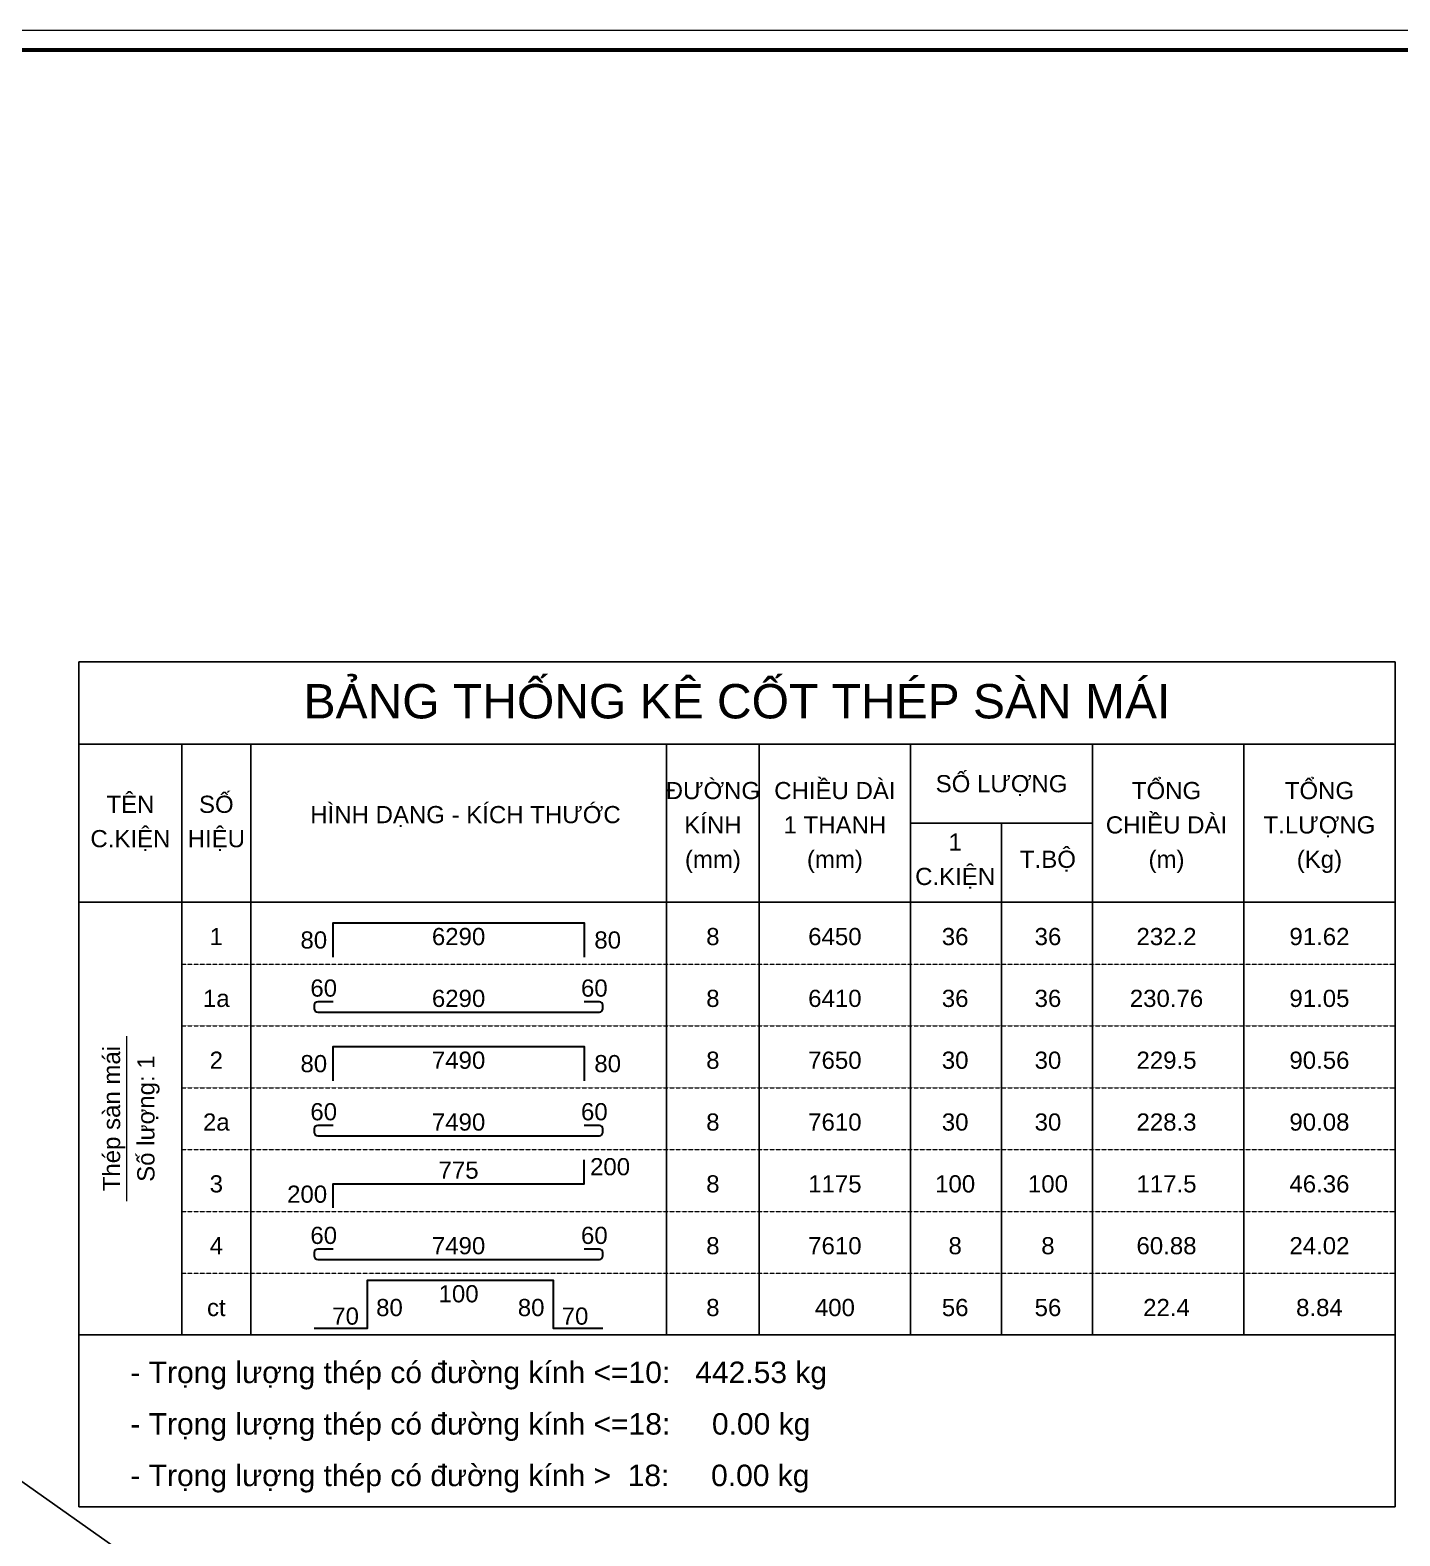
# Model space of a CAD drawing. Header units: millimetres. Extents: x -211129 to 461116, y -574633 to 115.
# Drawn here: x 150316 to 164267, y -547034 to -531691 of the extents above; entities that cross this region are included whole.
import ezdxf
from ezdxf.enums import TextEntityAlignment as Align

# ---------------------------------------------------------------- set-up
doc = ezdxf.new("R2010")
doc.units = ezdxf.units.MM
doc.header["$MEASUREMENT"] = 0
doc.linetypes.add('HIDDEN', pattern=[0.375, 0.25, -0.125])
doc.layers.get('Defpoints').update_dxf_attribs({"color": 1})
doc.layers.add('KCS_Plotter', color=11, linetype='Continuous', plot=False)
for name, color, linetype, lineweight in [('Khungten_LCDI', 7, 'Continuous', 5), ('LC MANH DUT', 35, 'HIDDEN', 5), ('LC Net dam 1', 30, 'Continuous', 30), ('LC Net thay', 63, 'Continuous', 25), ('LC Text1', 3, 'Continuous', 20)]:
    doc.layers.add(name, color=color, linetype=linetype, lineweight=lineweight)
doc.styles.add('Hoa', font='micross.ttf')
doc.styles.add('Khungten', font='VHAVAN.TTF', dxfattribs={"width": 0.9, "height": 5000})
doc.styles.add('LC 1', font='VHAVANB.TTF')
doc.styles.add('Thuong', font='micross.ttf')
doc.styles.add('Title', font='VHBLACK.TTF', dxfattribs={"width": 0.8})

# ---------------------------------------------------------------- blocks, each defined once
blk = doc.blocks.new('lcdi fix')
at = {"layer": 'Defpoints', "lineweight": 0}
blk.add_lwpolyline([(-1200, -14850), (-1200, 14850), (40800, 14850), (40800, -14850)], close=True, dxfattribs=at)
at = {"layer": 'Khungten_LCDI', "color": 5, "lineweight": 60}
blk.add_lwpolyline([(0, -14650), (0, 14650), (40600, 14650), (40600, -14650)], close=True, dxfattribs=at)
at = {"color": 7, "style": 'Khungten', "width": 0.8}
for tag, p in [('REVISION', (39499, -10746)), ('NGAYHT', (39546, -11609))]:
    blk.add_attdef(tag, text='', height=200, dxfattribs=at).set_placement(p, align=Align.CENTER)
at = {"layer": 'LC Text1', "color": 3, "style": 'LC 1', "width": 1.834006}
for tag, p, p2 in [('TENBANVE1', (36913, -8886), (40339, -8886)), ('TENBANVE2', (36913, -9562), (40339, -9562))]:
    blk.add_attdef(tag, text='', height=250, dxfattribs=at).set_placement(p, p2, align=Align.FIT)
at = {"layer": 'LC Text1', "style": 'Title', "width": 0.7}
blk.add_attdef('SOBANVE', text='', height=250, dxfattribs=at).set_placement((39562, -13896), align=Align.CENTER)

msp = doc.modelspace()

# ---------------------------------------------------------------- linework, layer by layer
at = {"layer": 'KCS_Plotter', "ltscale": 250}
msp.add_line((129316.3, -531691.2), (171316.3, -561391.2), dxfattribs=at)
at = {"layer": 'LC MANH DUT'}
for p, q in [((151862.7, -541207), (164217.7, -541207)), ((151862.7, -541837), (164217.7, -541837)), ((151862.7, -542467), (164217.7, -542467)), ((151862.7, -543097), (164217.7, -543097)), ((151862.7, -543727), (164217.7, -543727)), ((151862.7, -544357), (164217.7, -544357)), ((151862.7, -544987), (164217.7, -544987))]:
    msp.add_line(p, q, dxfattribs=at)
at = {"layer": 'LC Net dam 1'}
for points in [[(153402.7, -541137), (153402.7, -540787), (155957.7, -540787), (155957.7, -541137)], [(153402.7, -542397), (153402.7, -542047), (155957.7, -542047), (155957.7, -542397)], [(153402.7, -543692), (153402.7, -543447), (155957.7, -543447), (155957.7, -543202)], [(153210.2, -544917), (153752.7, -544917), (153752.7, -544427), (155642.7, -544427), (155642.7, -544917), (156150.2, -544917)]]:
    msp.add_lwpolyline(points, dxfattribs=at)
for points in [[(153402.7, -541592), (153245.2, -541592, 0.4142136), (153210.2, -541627), (153210.2, -541662, 0.4142136), (153245.2, -541697), (156115.2, -541697, 0.4142136), (156150.2, -541662), (156150.2, -541627, 0.4142136), (156115.2, -541592), (155957.7, -541592)], [(153402.7, -542852), (153245.2, -542852, 0.4142136), (153210.2, -542887), (153210.2, -542922, 0.4142136), (153245.2, -542957), (156115.2, -542957, 0.4142136), (156150.2, -542922), (156150.2, -542887, 0.4142136), (156115.2, -542852), (155957.7, -542852)], [(153402.7, -544112), (153245.2, -544112, 0.4142136), (153210.2, -544147), (153210.2, -544182, 0.4142136), (153245.2, -544217), (156115.2, -544217, 0.4142136), (156150.2, -544182), (156150.2, -544147, 0.4142136), (156115.2, -544112), (155957.7, -544112)]]:
    msp.add_lwpolyline(points, format="xyb", dxfattribs=at)
at = {"layer": 'LC Net thay'}
for p, q in [((150812.7, -538127), (164217.7, -538127)), ((150812.7, -538127), (150812.7, -546737)), ((164217.7, -538127), (164217.7, -546737)), ((150812.7, -538967), (164217.7, -538967)), ((151862.7, -538967), (151862.7, -544987)), ((152562.7, -538967), (152562.7, -544987)), ((156797.7, -538967), (156797.7, -544987)), ((157742.7, -538967), (157742.7, -544987)), ((159282.7, -538967), (159282.7, -544987)), ((161137.7, -538967), (161137.7, -544987)), ((162677.7, -538967), (162677.7, -544987)), ((159282.7, -539772), (161137.7, -539772)), ((160210.2, -539772), (160210.2, -544987)), ((150812.7, -540577), (164217.7, -540577)), ((150812.7, -544987), (164217.7, -544987)), ((150812.7, -544987), (164217.7, -544987)), ((150812.7, -546737), (164217.7, -546737))]:
    msp.add_line(p, q, dxfattribs=at)
at = {"layer": 'LC Text1'}
msp.add_line((151302.7, -543622), (151302.7, -541942), dxfattribs=at)

# ---------------------------------------------------------------- block references
at = {"layer": 'LC Net thay'}
msp.add_blockref('lcdi fix', (130516.3, -546541.2), dxfattribs=at)

# ---------------------------------------------------------------- texts
at = {"layer": 'LC Text1', "color": 4, "style": 'Hoa'}
msp.add_text('BẢNG THỐNG KÊ CỐT THÉP SÀN MÁI', height=350, dxfattribs=at).set_placement((157515.2, -538704.5), align=Align.CENTER)
at = {"layer": 'LC Text1'}
for s, style, p in [('SỐ LƯỢNG', 'Hoa', (160210.2, -539457)), ('TÊN', 'Hoa', (151337.7, -539667)), ('SỐ', 'Hoa', (152212.7, -539667)), ('ĐƯỜNG', 'Hoa', (157270.2, -539527)), ('CHIỀU DÀI', 'Hoa', (158512.7, -539527)), ('TỔNG', 'Hoa', (161890.2, -539527)), ('TỔNG', 'Hoa', (163447.7, -539527)), ('HÌNH DẠNG - KÍCH THƯỚC', 'Hoa', (154750.2, -539772)), ('KÍNH', 'Hoa', (157270.2, -539877)), ('1 THANH', 'Hoa', (158512.7, -539877)), ('CHIỀU DÀI', 'Hoa', (161890.2, -539877)), ('T.LƯỢNG', 'Hoa', (163447.7, -539877)), ('C.KIỆN', 'Hoa', (151337.7, -540017)), ('HIỆU', 'Hoa', (152212.7, -540017)), ('1', 'Hoa', (159737.7, -540052)), ('(mm)', 'Thuong', (157270.2, -540227)), ('(mm)', 'Thuong', (158512.7, -540227)), ('T.BỘ', 'Hoa', (160682.7, -540227)), ('(m)', 'Thuong', (161890.2, -540227)), ('(Kg)', 'Thuong', (163447.7, -540227)), ('C.KIỆN', 'Hoa', (159737.7, -540402)), ('100', 'Hoa', (154680.2, -544654.5))]:
    msp.add_text(s, height=175, dxfattribs=dict(at, style=style)).set_placement(p, align=Align.CENTER)
at = {"layer": 'LC Text1', "style": 'Hoa'}
for s, p in [('1', (152212.7, -541067)), ('6290', (154680.2, -541067)), ('8', (157270.2, -541067)), ('60', (153306.4, -541592)), ('60', (156062.7, -541592)), ('1a', (152212.7, -541697)), ('6290', (154680.2, -541697)), ('8', (157270.2, -541697)), ('2', (152212.7, -542327)), ('7490', (154680.2, -542327)), ('8', (157270.2, -542327)), ('60', (153306.4, -542852)), ('60', (156062.7, -542852)), ('2a', (152212.7, -542957)), ('7490', (154680.2, -542957)), ('8', (157270.2, -542957)), ('775', (154680.2, -543447)), ('3', (152212.7, -543587)), ('8', (157270.2, -543587)), ('60', (153306.4, -544112)), ('60', (156062.7, -544112)), ('4', (152212.7, -544217)), ('7490', (154680.2, -544217)), ('8', (157270.2, -544217)), ('ct', (152212.7, -544847)), ('8', (157270.2, -544847))]:
    msp.add_text(s, height=175, dxfattribs=at).set_placement(p, align=Align.BOTTOM_CENTER)
for s, p in [('80', (153341.4, -541102)), ('80', (153341.4, -542362)), ('200', (153341.4, -543692))]:
    msp.add_text(s, height=175, dxfattribs=at).set_placement(p, align=Align.BOTTOM_RIGHT)
for s, p in [('80', (156062.7, -541102)), ('80', (156062.7, -542362)), ('200', (156018.9, -543412))]:
    msp.add_text(s, height=175, dxfattribs=at).set_placement(p, align=Align.BOTTOM_LEFT)
at = {"layer": 'LC Text1', "color": 7, "style": 'Hoa'}
for s, p in [('6450', (158512.7, -541067)), ('36', (159737.7, -541067)), ('36', (160682.7, -541067)), ('232.2', (161890.2, -541067)), ('91.62', (163447.7, -541067)), ('6410', (158512.7, -541697)), ('36', (159737.7, -541697)), ('36', (160682.7, -541697)), ('230.76', (161890.2, -541697)), ('91.05', (163447.7, -541697)), ('7650', (158512.7, -542327)), ('30', (159737.7, -542327)), ('30', (160682.7, -542327)), ('229.5', (161890.2, -542327)), ('90.56', (163447.7, -542327)), ('7610', (158512.7, -542957)), ('30', (159737.7, -542957)), ('30', (160682.7, -542957)), ('228.3', (161890.2, -542957)), ('90.08', (163447.7, -542957)), ('1175', (158512.7, -543587)), ('100', (159737.7, -543587)), ('100', (160682.7, -543587)), ('117.5', (161890.2, -543587)), ('46.36', (163447.7, -543587)), ('7610', (158512.7, -544217)), ('8', (159737.7, -544217)), ('8', (160682.7, -544217)), ('60.88', (161890.2, -544217)), ('24.02', (163447.7, -544217)), ('400', (158512.7, -544847)), ('56', (159737.7, -544847)), ('56', (160682.7, -544847)), ('22.4', (161890.2, -544847)), ('8.84', (163447.7, -544847))]:
    msp.add_text(s, height=175, dxfattribs=at).set_placement(p, align=Align.BOTTOM_CENTER)
at = {"layer": 'LC Text1', "style": 'Hoa'}
for s, p in [('Thép sàn mái', (151232.7, -542782)), ('Số lượng: 1', (151582.7, -542782))]:
    msp.add_text(s, height=175, rotation=90.00021, dxfattribs=at).set_placement(p, align=Align.CENTER)
for s, height, p in [('80', 175, (153840.2, -544794.5)), ('70', 175, (155730.2, -544882)), ('- Trọng lượng thép có đường kính <=10:   442.53 kg', 218.75, (151337.7, -545477)), ('- Trọng lượng thép có đường kính <=18:     0.00 kg', 218.75, (151337.7, -546002)), ('- Trọng lượng thép có đường kính >  18:     0.00 kg', 218.75, (151337.7, -546527))]:
    msp.add_text(s, height=height, dxfattribs=at).set_placement(p)
for s, p in [('80', (155555.2, -544794.5)), ('70', (153665.2, -544882))]:
    msp.add_text(s, height=175, dxfattribs=at).set_placement(p, align=Align.RIGHT)

doc.saveas('drawing.dxf')
